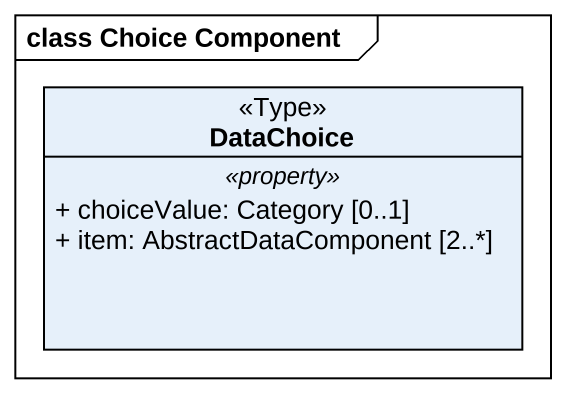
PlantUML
@startuml
mainframe class Choice Component
hide circle
hide empty members
skinparam classAttributeIconSize 0
class DataChoice <<Type>> {
  .. <<property>> ..
  + choiceValue: Category [0..1]
  + item: AbstractDataComponent [2..*]
}
@enduml
